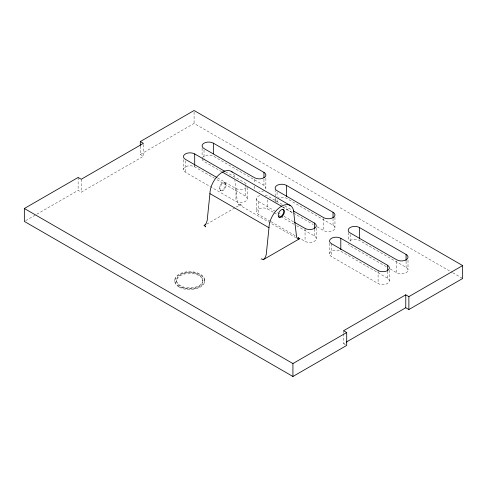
<?xml version="1.0" encoding="UTF-8"?>
<svg xmlns="http://www.w3.org/2000/svg" width="487" height="487" viewBox="0 0 487 487"><rect width="100%" height="100%" fill="white"/><g stroke="black" fill="none" stroke-linecap="round" stroke-linejoin="round"><path stroke-width="0.37" stroke-dasharray="2.44 1.83" d="M25.659 220.666L36.154 214.609M36.811 214.231L78.127 190.38L81.238 192.17L143.403 156.278L143.403 143.355M140.299 146.124L140.299 154.482L194.076 123.436L452.119 272.416M206.738 224.13L240.59 204.583L242.142 205.484L242.593 205.258M343.597 333.759L343.597 343.645L345.557 342.507M240.59 204.583L239.281 204.808A5.314 3.068 -60 0 1 238.222 204.339L237.51 202.805L234.886 180.239M452.776 272.793L462.65 278.497M265.652 188.986A6.593 3.805 0 0 0 263.948 185.31L213.355 156.096A6.593 3.805 0 0 0 202.318 157.8M317.134 226.784L323.703 230.576A6.593 3.805 0 0 0 333.029 230.576A6.593 3.805 0 0 0 333.029 225.189L286.405 198.27A6.593 3.805 0 0 0 278.442 197.667M390.184 268.958L396.753 272.75A6.593 3.805 0 0 0 406.079 272.75A6.593 3.805 0 0 0 406.079 267.369L359.455 240.444A6.593 3.805 0 0 0 349.076 241.235M225.584 171.771L245.296 183.155A6.593 3.805 0 0 1 247.006 184.859M282.198 204.461L267.753 196.115A6.593 3.805 0 0 0 264.794 195.135M284.828 205.977L292.048 210.147M221.768 171.722L204.029 161.483A6.593 3.805 0 0 1 202.093 158.786M282.332 206.689L292.839 212.758M293.497 213.136L313.196 224.507M386.246 266.687L350.129 245.832A6.593 3.805 0 0 1 348.418 244.121M282.704 207.145L292.547 212.831M217.573 177.913L235.97 188.536A6.593 3.805 0 0 0 246.343 187.751M259.79 195.512A6.593 3.805 0 0 0 258.427 201.502L277.468 212.496M278.126 212.874L281.413 214.773M284.037 216.289L293.886 221.975M224.574 182.765A4.395 2.538 -60 0 1 223.143 189.583A4.395 2.538 -60 0 1 219.363 187.337A4.395 2.538 -60 0 1 224.574 182.765L225.201 183.124A4.395 2.538 -60 0 1 223.764 189.942A4.395 2.538 -60 0 1 219.99 187.696A4.395 2.538 -60 0 1 225.201 183.124M245.296 184.676L245.296 196.078A6.593 3.805 0 0 1 245.296 201.46A6.593 3.805 0 0 1 235.97 201.46L185.377 172.246A6.593 3.805 0 0 1 185.377 166.864A6.593 3.805 0 0 1 194.703 166.864L214.414 178.248M217.044 179.764L245.296 196.078M270.248 221.25L258.427 214.426A6.593 3.805 0 0 1 258.427 209.039A6.593 3.805 0 0 1 267.753 209.039L273.664 212.454M274.321 212.831L277.602 214.724M278.26 215.108L280.226 216.246M280.883 216.624L294.02 224.209M296.644 225.725L314.377 235.958A6.593 3.805 0 0 1 314.377 241.345A6.593 3.805 0 0 1 305.051 241.345L299.797 238.313M387.427 278.138L340.803 251.213A6.593 3.805 0 0 0 331.477 251.213A6.593 3.805 0 0 0 331.477 256.6L378.101 283.519A6.593 3.805 0 0 0 387.427 283.519A6.593 3.805 0 0 0 387.427 278.138L387.427 272.056M220.148 190.356L220.769 190.715M270.906 221.628L295.201 235.659M238.533 204.57L295.627 237.528M140.299 154.482L143.403 156.278M343.597 343.645L345.46 344.723M408.009 260.18L408.009 270.06M406.079 261.288L406.079 267.369M396.753 261.349L396.753 272.75M389.363 270.188L389.363 280.829M378.101 270.595L378.101 283.519M350.129 234.43L350.129 242.033M348.193 232.5L348.193 240.858M343.597 330.722L343.597 333.005M334.959 217.245L334.959 227.886M333.029 218.353L333.029 225.189M331.477 243.677L331.477 256.6M329.547 243.263L329.547 253.91M323.703 218.413L323.703 230.576M316.313 228.007L316.313 238.654M314.377 229.121L314.377 235.958M305.051 228.421L305.051 241.345M277.079 192.255L277.079 196.815M277.079 199.853L277.079 202.896M275.143 189.565L275.143 197.162M275.143 197.923L275.143 200.961M267.753 199.92L267.753 209.039M265.878 178.12L265.878 188M263.948 179.228L263.948 185.31M258.427 201.502L258.427 214.426M256.497 198.812L256.497 211.729M254.622 179.289L254.622 183.094M254.622 186.131L254.622 189.169M247.226 187.367L247.226 198.769M235.97 188.536L235.97 201.46M204.668 280.293A14.945 8.632 0 0 1 182.248 287.762A14.945 8.632 0 0 1 182.248 272.817A14.945 8.632 0 0 1 204.668 280.293L204.668 281.011M204.029 150.081L204.029 159.961M202.909 280.293A13.186 7.615 0 0 1 183.13 286.886A13.186 7.615 0 0 1 183.13 273.694A13.186 7.615 0 0 1 202.909 280.293L202.909 281.011A13.186 7.615 0 0 1 183.13 287.604A13.186 7.615 0 0 1 183.13 274.412A13.186 7.615 0 0 1 202.909 281.011M202.093 148.145L202.093 156.51M194.703 165.343L194.703 166.864M194.076 112.034L194.076 123.436M185.377 160.844L185.377 172.246M183.447 159.675L183.447 169.555M176.537 280.293L176.537 281.011M174.778 280.293L174.778 281.011M81.238 179.253L81.238 192.17M78.127 177.457L78.127 190.38M263.948 190.691A6.593 3.805 0 0 1 259.285 191.805M275.368 201.947A6.593 3.805 0 0 1 276.026 199.061M233.553 173.841A17.587 10.154 -60 0 1 234.74 178.023M179.155 287.111A14.945 8.632 0 0 0 204.163 283.245A14.945 8.632 0 0 0 185.851 272.671A14.945 8.632 0 0 0 179.155 287.111"/><path stroke-width="0.73" d="M232.281 172.179A17.587 10.154 -60 0 0 218.45 175.186A17.587 10.154 -60 0 0 209.927 193.631L207.206 220.301L206.5 222.65A5.308 3.062 -60 0 1 205.441 224.343L204.138 225.627L205.691 226.528L205.24 226.826M222.456 172.148L281.516 206.251A17.587 10.154 -60 0 0 268.988 227.733L266.267 254.403L265.561 256.752A5.308 3.062 -60 0 1 264.502 258.439L263.199 259.729L261.647 258.834L261.196 259.127M346.214 342.13L405.762 307.747L408.873 309.543L462.65 278.497L462.65 265.573L408.873 296.62L405.762 294.83L343.597 330.722L346.701 332.518L346.701 345.435L292.924 376.488L24.35 221.427L24.35 208.503L78.127 177.457L81.238 179.253L143.403 143.355L140.299 141.565L140.299 145.363M140.299 141.565L194.076 110.512L462.65 265.573M204.138 225.627L205.441 224.878M263.199 259.729L299.651 238.685L298.093 237.784L298.543 237.565M24.35 208.503L292.924 363.564L346.701 332.518M299.651 238.685L298.342 238.904A5.314 3.068 -60 0 1 297.283 238.435L296.577 236.907L293.856 213.586A17.587 10.154 -60 0 0 281.516 206.251M213.355 143.172L263.948 172.386A6.593 3.805 0 0 1 263.948 177.767A6.593 3.805 0 0 1 254.622 177.767L204.029 148.559A6.593 3.805 0 0 1 204.029 143.172A6.593 3.805 0 0 1 213.355 143.172L213.355 153.819M286.405 185.352L333.029 212.271A6.593 3.805 0 0 1 333.029 217.652A6.593 3.805 0 0 1 323.703 217.652L277.079 190.734A6.593 3.805 0 0 1 277.079 185.352A6.593 3.805 0 0 1 286.405 185.352L286.405 196.754M359.455 227.526L406.079 254.445A6.593 3.805 0 0 1 406.079 259.827A6.593 3.805 0 0 1 396.753 259.827L350.129 232.908A6.593 3.805 0 0 1 350.129 227.526A6.593 3.805 0 0 1 359.455 227.526L359.455 238.928M231.222 171.369L290.282 205.471M216.916 177.536L185.377 159.328A6.593 3.805 0 0 1 185.377 153.941A6.593 3.805 0 0 1 194.703 153.941L224.927 171.394M293.363 210.908L314.377 223.04A6.593 3.805 0 0 1 314.377 228.421A6.593 3.805 0 0 1 305.051 228.421L294.544 222.358M340.803 238.295L387.427 265.214A6.593 3.805 0 0 1 387.427 270.595A6.593 3.805 0 0 1 378.101 270.595L331.477 243.677A6.593 3.805 0 0 1 331.477 238.295A6.593 3.805 0 0 1 340.803 238.295L340.803 249.697M209.927 193.631L268.988 227.733M408.873 296.62L408.873 309.543M406.079 254.445L406.079 260.527M405.762 294.83L405.762 307.747M387.427 265.214L387.427 271.296M333.029 212.271L333.029 217.592M314.377 223.04L314.377 228.36M292.924 363.564L292.924 376.488M263.948 172.386L263.948 177.706M194.703 153.941L194.703 165.343M282.904 209.258A4.395 2.538 -60 0 1 282.868 214.359A4.395 2.538 -60 0 1 278.473 216.849M282.089 216.441A4.395 2.538 -60 0 0 283.525 209.617A4.395 2.538 -60 0 0 278.314 214.183A4.395 2.538 -60 0 0 282.089 216.441"/></g></svg>
